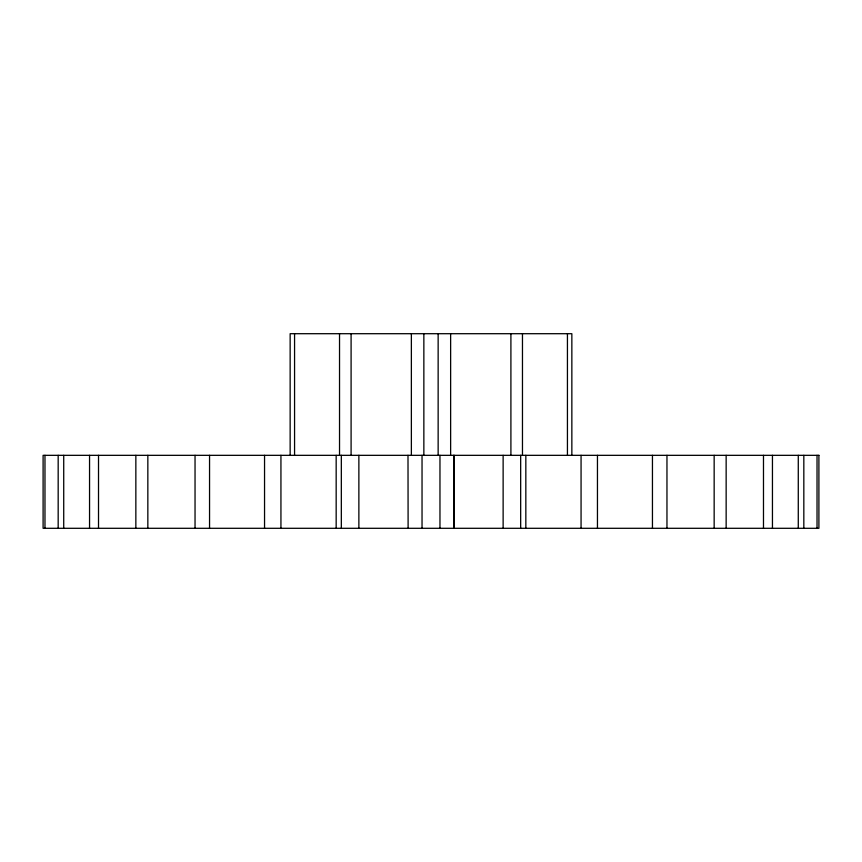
<?xml version="1.0" encoding="UTF-8"?>
<svg xmlns="http://www.w3.org/2000/svg" width="862" height="862" viewBox="0 0 862 862"><rect width="100%" height="100%" fill="white"/><g stroke="black" fill="none" stroke-linecap="round" stroke-linejoin="round"><path stroke-width="1.29" d="M817.025 455.33L817.025 528.298M803.826 455.33L803.826 528.298M798.277 455.33L798.277 528.298M772.449 455.33L772.449 528.298M763.484 455.33L763.484 528.298M726.149 455.33L726.149 528.298M714.156 455.33L714.156 528.298M666.962 455.33L666.962 528.298M652.448 455.33L652.448 528.298M597.452 455.33L597.452 528.298M581.063 455.33L581.063 528.298M571.851 455.33L571.851 333.702L290.149 333.702L290.149 455.33M567.433 333.702L567.433 455.33M525.831 455.33L525.831 528.298M522.469 333.702L522.469 455.33M520.67 455.33L520.67 528.298M510.907 333.702L510.907 455.33M503.128 455.33L503.128 528.298M454.005 455.33L454.005 528.298M453.886 455.33L453.886 528.298M450.632 333.702L450.632 455.33M439.965 455.33L439.965 528.298M438.144 333.702L438.144 455.33M423.856 333.702L423.856 455.33M422.035 455.33L422.035 528.298M411.368 333.702L411.368 455.33M407.995 455.33L408.114 528.298M358.872 455.33L358.872 528.298M351.093 333.702L351.093 455.33M341.33 455.33L341.33 528.298M339.531 333.702L339.531 455.33M336.169 455.33L336.169 528.298M294.567 333.702L294.567 455.33M280.937 455.33L280.937 528.298M264.548 455.33L264.548 528.298M209.552 455.33L209.552 528.298M195.038 455.33L195.038 528.298M147.844 455.33L147.844 528.298M135.851 455.33L135.851 528.298M98.516 455.33L98.516 528.298M89.551 455.33L89.551 528.298M63.723 455.33L63.723 528.298M58.174 455.33L58.174 528.298M44.975 455.33L44.975 528.298M818.9 455.33L43.1 455.33L43.1 528.298L818.9 528.298L818.9 455.33"/></g></svg>
